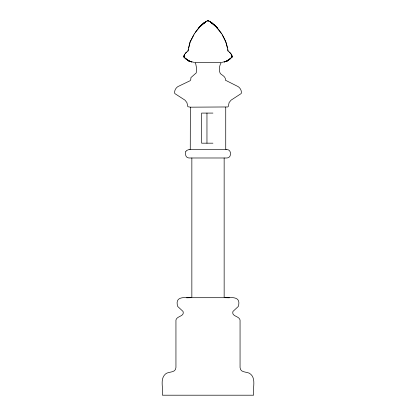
<?xml version="1.0" encoding="UTF-8"?>
<svg xmlns="http://www.w3.org/2000/svg" width="416" height="416" viewBox="0 0 416 416"><rect width="100%" height="100%" fill="white"/><g stroke="black" fill="none" stroke-linecap="round" stroke-linejoin="round"><path stroke-width="0.62" d="M190.346 107.172L227.807 106.959L228.342 106.382L229.096 102.591L231.067 100.162L241.212 93.543C241.909 90.974 240.375 88.067 238.181 86.642L225.389 80.189C225.95 76.799 222.518 75.468 220.314 73.601C218.494 70.377 219.352 65.333 221.328 62.343L194.672 62.343L195.702 63.716L196.461 67.558L196.258 72.883L190.918 77.589L190.778 79.534L190.195 80.688L177.819 86.642C175.625 88.067 174.091 90.974 174.788 93.543L184.995 100.162L186.904 102.591L187.871 106.725L190.346 107.172L190.263 149.042L189.909 149.547M208.972 20.972C219.331 27.498 226.403 39.021 228.072 51.085C230.012 52.489 232.274 54.475 232.112 57.075L226.918 61.11L222.035 62.343M229.414 52.104L231.65 54.803L232.112 57.075L228.192 60.429L224.162 61.932L226.923 61.11L230.495 58.604L226.918 61.11M232.164 56.316L232.112 57.075L231.65 54.803M193.965 62.343L189.082 61.11L183.888 57.075C183.726 54.475 185.988 52.489 187.928 51.085L190.112 41.959L194.574 33.535M188.604 48.058L190.112 41.959L193.742 34.861M187.928 51.085L188.37 49.618M183.836 56.316L183.888 57.075L184.35 54.803L183.836 56.316L184.309 57.689L187.85 60.429L191.838 61.932L189.077 61.11L185.541 58.604L189.082 61.11M194.579 33.535C197.855 28.61 201.802 23.904 207.028 20.972M195.447 32.245L200.216 26.359L205.962 21.596L202.337 24.315L198.224 28.59L200.231 26.359M200.902 26.01L203.518 23.353L205.962 21.596L201.276 25.308M228.701 59.519L226.756 61.11L224.172 61.932L226.876 61.11M200.242 26.359L201.271 25.308M185.359 53.321L186.586 52.104M186.623 297.804L190.783 297.7M208.359 20.972L208.114 20.8A1.368 0.536 -90 0 1 208.406 20.972L208.151 20.8A1.362 0.458 90 0 1 208.291 20.899L208.572 20.972A1.368 0.832 90 0 0 208.276 20.81L208.395 20.847A1.362 0.733 -90 0 1 208.51 20.972L208.328 20.972M212.935 113.084L201.614 113.084L201.614 143.177L212.935 143.177M191.604 297.7L190.689 297.7C183.295 297.341 174.782 296.608 177.689 306.446L183.05 311.444C184.922 317.106 174.938 315.682 175.942 321.584L175.942 367.51C175.677 373.272 168.667 371.171 165.454 374.005C159.562 379.33 163.582 388.388 162.412 395.2L253.588 395.2C252.413 388.175 256.89 377.718 249.283 373.178C245.991 371.691 240.198 372.528 240.058 367.51L240.058 321.584C241.062 315.682 231.078 317.106 232.95 311.444L238.311 306.446C241.218 296.608 232.705 297.341 225.311 297.7L224.396 297.7M225.217 297.7L229.377 297.804M189.124 61.11L191.833 61.932M190.471 61.516L189.244 61.11L187.299 59.519M226.164 149.547L225.737 149.042L225.737 107.172M214.734 25.308L215.758 26.359L210.038 21.596L215.764 26.359L221.426 33.535M215.098 26.01L212.482 23.353L210.038 21.596L214.729 25.308M211.312 22.448L212.482 23.353M215.769 26.359L217.766 28.59L215.784 26.359L217.75 28.59L215.784 26.359L216.762 27.451M222.258 34.861L225.888 41.959L227.396 48.058M227.63 49.618L228.072 51.085M224.151 157.986L224.151 297.7L191.849 297.7L191.849 157.986M206.96 113.084L206.96 143.177M185.775 151.679C184.943 154.175 185.718 157.934 188.911 157.986L227.089 157.986C231.707 157.914 231.707 149.62 227.089 149.547L188.911 149.547L186.524 150.535L185.775 151.679M207.496 20.899L207.88 20.8A1.362 0.437 90 0 0 207.724 20.899L207.558 20.972A1.362 0.572 -90 0 1 207.771 20.81L207.839 20.8A1.368 0.51 -90 0 0 207.636 20.94L207.496 20.899M204.693 22.448L203.492 23.353L204.693 22.448M207.745 20.81L207.719 20.81"/></g></svg>
